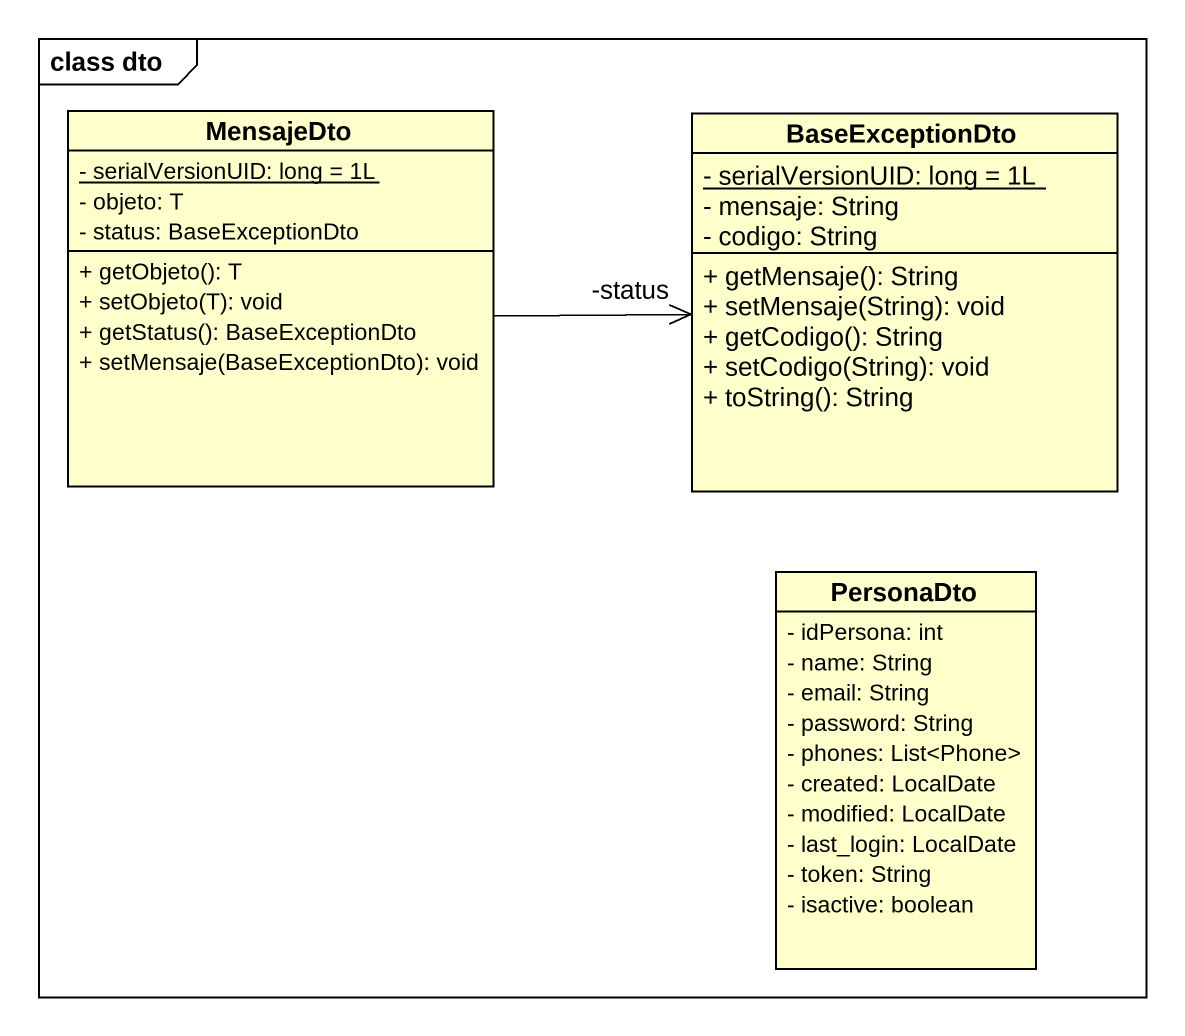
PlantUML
@startuml
mainframe class dto
hide circle
hide empty members
skinparam classAttributeIconSize 0
class MensajeDto {
  {static} - serialVersionUID: long = 1L
  - objeto: T
  - status: BaseExceptionDto
  + getObjeto(): T
  + setObjeto(T): void
  + getStatus(): BaseExceptionDto
  + setMensaje(BaseExceptionDto): void
}
class BaseExceptionDto {
  {static} - serialVersionUID: long = 1L
  - mensaje: String
  - codigo: String
  + getMensaje(): String
  + setMensaje(String): void
  + getCodigo(): String
  + setCodigo(String): void
  + toString(): String
}
class PersonaDto {
  - idPersona: int
  - name: String
  - email: String
  - password: String
  - phones: List<Phone>
  - created: LocalDate
  - modified: LocalDate
  - last_login: LocalDate
  - token: String
  - isactive: boolean
}
MensajeDto -right-> "-status" BaseExceptionDto
@enduml
